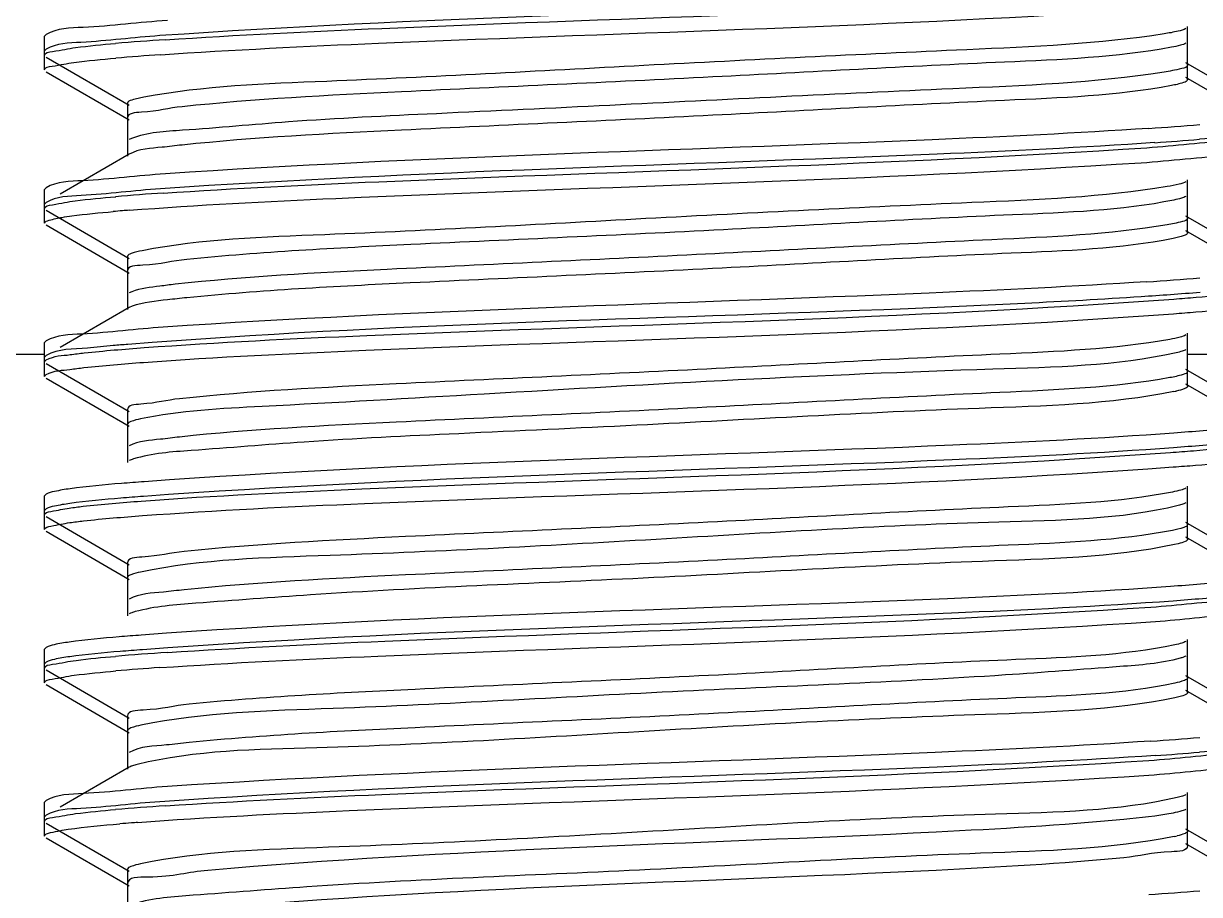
# Model space of a CAD drawing. Extents: x 27938 to 1507990, y 110129 to 923079.
# Drawn here: x 526349.6 to 526532.3, y 383591.1 to 383726.5 of the extents above; entities that cross this region are included whole.
import ezdxf

# ---------------------------------------------------------------- set-up
doc = ezdxf.new("R2010")
doc.units = 0
doc.header["$LTSCALE"] = 1000
doc.header["$MEASUREMENT"] = 0

msp = doc.modelspace()

# ---------------------------------------------------------------- linework, layer by layer
at = {"linetype": 'Continuous'}
for p, q in [((526530.47, 383720.05), (526530.47, 383726)), ((526353.09, 383724.77), (526352.86, 383724.51)), ((526352.86, 383721.53), (526352.86, 383724.51)), ((526352.86, 383721.53), (526352.86, 383724.51)), ((526353.09, 383722.49), (526352.86, 383722.23)), ((526352.86, 383719.26), (526352.86, 383722.23)), ((526352.86, 383719.26), (526352.86, 383722.23)), ((526530.47, 383717.77), (526530.47, 383723.72)), ((526353.09, 383721.27), (526366.01, 383713.79)), ((526543.14, 383712.87), (526530.21, 383720.35)), ((526353.09, 383718.99), (526366.01, 383711.51)), ((526543.14, 383710.59), (526530.21, 383718.07)), ((526365.75, 383714.09), (526365.75, 383708.14)), ((526365.75, 383711.81), (526365.75, 383705.86)), ((526366.34, 383708.59), (526366.01, 383708.44)), ((526366.01, 383706.16), (526355.26, 383699.94)), ((526530.47, 383696.23), (526530.47, 383702.19)), ((526353.09, 383700.96), (526352.86, 383700.7)), ((526352.86, 383697.72), (526352.86, 383700.7)), ((526352.86, 383697.72), (526352.86, 383700.7)), ((526353.09, 383698.68), (526352.86, 383698.42)), ((526352.86, 383695.44), (526352.86, 383698.42)), ((526352.86, 383695.44), (526352.86, 383698.42)), ((526530.47, 383693.95), (526530.47, 383699.91)), ((526353.09, 383697.46), (526366.01, 383689.98)), ((526543.14, 383689.05), (526530.21, 383696.53)), ((526353.09, 383695.18), (526366.01, 383687.7)), ((526543.14, 383686.77), (526530.21, 383694.26)), ((526365.75, 383690.28), (526365.75, 383684.33)), ((526365.75, 383688), (526365.75, 383682.05)), ((526366.4, 383684.8), (526366.01, 383684.63)), ((526366.01, 383682.35), (526355.26, 383676.12)), ((526366.44, 383682.54), (526366.01, 383682.35)), ((526530.47, 383672.42), (526530.47, 383678.37)), ((526353.09, 383677.15), (526352.86, 383676.89)), ((526352.86, 383673.91), (526352.86, 383676.89)), ((526352.86, 383673.91), (526352.86, 383676.89)), ((526352.86, 383675.04), (526204.03, 383675.04)), ((526353.09, 383674.87), (526352.86, 383674.61)), ((526352.86, 383671.63), (526352.86, 383674.61)), ((526352.86, 383671.63), (526352.86, 383674.61)), ((526530.47, 383670.14), (526530.47, 383676.09)), ((526692.19, 383675.04), (526530.47, 383675.04)), ((526353.09, 383673.65), (526366.01, 383666.17)), ((526543.14, 383665.24), (526530.21, 383672.72)), ((526353.09, 383671.37), (526366.01, 383663.89)), ((526543.14, 383662.96), (526530.21, 383670.44)), ((526365.75, 383666.47), (526365.75, 383660.51)), ((526365.75, 383664.19), (526365.75, 383658.24)), ((526530.47, 383648.61), (526530.47, 383654.56)), ((526353.09, 383653.33), (526352.86, 383653.07)), ((526352.86, 383650.1), (526352.86, 383653.07)), ((526352.86, 383650.1), (526352.86, 383653.07)), ((526353.09, 383651.05), (526352.86, 383650.79)), ((526352.86, 383647.82), (526352.86, 383650.79)), ((526352.86, 383647.82), (526352.86, 383650.79)), ((526530.47, 383646.33), (526530.47, 383652.28)), ((526353.09, 383649.84), (526366.01, 383642.35)), ((526353.09, 383647.56), (526366.01, 383640.07)), ((526543.14, 383641.43), (526530.21, 383648.91)), ((526529.02, 383645.62), (526528.41, 383645.48)), ((526543.14, 383639.15), (526530.21, 383646.63)), ((526365.75, 383642.65), (526365.75, 383636.7)), ((526365.75, 383640.38), (526365.75, 383634.42)), ((526530.47, 383624.8), (526530.47, 383630.75)), ((526353.09, 383629.52), (526352.86, 383629.26)), ((526352.86, 383626.28), (526352.86, 383629.26)), ((526352.86, 383626.28), (526352.86, 383629.26)), ((526353.09, 383627.24), (526352.86, 383626.98)), ((526530.47, 383622.52), (526530.47, 383628.47)), ((526352.86, 383624), (526352.86, 383626.98)), ((526352.86, 383624), (526352.86, 383626.98)), ((526353.09, 383626.02), (526366.01, 383618.54)), ((526353.09, 383623.74), (526366.01, 383616.26)), ((526543.14, 383617.61), (526530.21, 383625.1)), ((526529.31, 383621.88), (526528.46, 383621.68)), ((526543.14, 383615.34), (526530.21, 383622.82)), ((526365.75, 383618.84), (526365.75, 383612.89)), ((526365.75, 383616.56), (526365.75, 383610.61)), ((526366.01, 383610.91), (526355.26, 383604.69)), ((526530.47, 383600.98), (526530.47, 383606.94)), ((526353.09, 383605.71), (526352.86, 383605.45)), ((526352.86, 383602.47), (526352.86, 383605.45)), ((526352.86, 383602.47), (526352.86, 383605.45)), ((526353.09, 383603.43), (526352.86, 383603.17)), ((526530.47, 383598.7), (526530.47, 383604.66)), ((526352.86, 383600.19), (526352.86, 383603.17)), ((526352.86, 383600.19), (526352.86, 383603.17)), ((526353.09, 383602.21), (526366.01, 383594.73)), ((526353.09, 383599.93), (526366.01, 383592.45)), ((526543.14, 383593.8), (526530.21, 383601.28)), ((526543.14, 383591.52), (526530.21, 383599)), ((526365.75, 383595.03), (526365.75, 383589.08)), ((526365.75, 383592.75), (526365.75, 383586.8))]:
    msp.add_line(p, q, dxfattribs=at)
for centre, radius, start, end in [((526399.28, 383301.79), 423.07, 93.7475, 94.7999), ((526398.22, 383312.96), 409.57, 93.8303, 94.8051), ((526496.75, 384134.8), 425.53, 273.7314, 274.8001), ((526498.01, 384116.68), 409.64, 273.8317, 274.8033), ((526398.85, 383283.38), 417.65, 93.7819, 94.8008), ((526388.36, 383409.96), 288.36, 94.6548, 94.9427), ((526392.62, 383357.93), 340.57, 94.4875, 94.6577), ((526496.36, 384115.9), 430.46, 273.7005, 274.7995), ((526389.76, 383372.52), 305.03, 94.5049, 94.936), ((526524.41, 383688.63), 19.75, 281.4586, 282.5217), ((526399.7, 383201.18), 428.44, 93.7138, 94.7991), ((526398.1, 383219.18), 408.11, 93.8416, 94.804), ((526497.18, 384034.18), 420.14, 273.7655, 274.8009), ((526498.1, 384020.23), 408.44, 273.8398, 274.8035), ((526399.29, 383182.55), 423.24, 93.7464, 94.7999), ((526392.58, 383263.78), 339.47, 94.4273, 94.7392), ((526397.13, 383205.43), 397.99, 94.2964, 94.4317), ((526524.7, 383618.14), 18.39, 281.5273, 283.0317), ((526496.77, 384015.57), 425.36, 273.7325, 274.8002)]:
    msp.add_arc(centre, radius, start, end, dxfattribs=at)
for points, knots in [([(526525.45, 383731.78), (526514.17, 383731.01), (526462.6, 383728.52), (526410.97, 383727.34), (526370.76, 383724.59)], [0, 0, 0, 0, 0.21912, 1, 1, 1, 1]), ([(526371.63, 383723.95), (526382.82, 383724.7), (526433.76, 383727.15), (526484.76, 383728.37), (526524.45, 383731.01)], [0, 0, 0, 0, 0.220054, 1, 1, 1, 1]), ([(526370.85, 383721.62), (526382.13, 383722.39), (526433.64, 383724.87), (526485.22, 383726.06), (526525.38, 383728.8)], [0, 0, 0, 0, 0.219245, 1, 1, 1, 1]), ([(526371.94, 383726.95), (526367.57, 383726.66), (526361.46, 383725.82), (526354.78, 383725.75), (526353.09, 383724.77)], [0, 0, 0, 0, 0.69136, 1, 1, 1, 1]), ([(526530.21, 383725.7), (526529.84, 383725.48), (526528.68, 383725.19), (526527.53, 383724.98), (526526.8, 383724.86)], [0, 0, 0, 0, 0.365324, 1, 1, 1, 1]), ([(526370.76, 383724.59), (526366.67, 383724.31), (526360.93, 383723.52), (526354.68, 383723.41), (526353.09, 383722.49)], [0, 0, 0, 0, 0.690221, 1, 1, 1, 1]), ([(526526.8, 383724.86), (526516.67, 383723.28), (526489.63, 383722.17), (526446.27, 383720.01), (526403.7, 383717.64), (526377.63, 383716.78), (526368.28, 383715.03)], [0, 0, 0, 0, 0.193633, 0.509715, 0.820379, 1, 1, 1, 1]), ([(526352.86, 383721.53), (526352.86, 383721.99), (526355.27, 383722.26), (526356.47, 383722.59), (526357.68, 383722.74)], [0, 0, 0, 0, 0.270794, 1, 1, 1, 1]), ([(526527.94, 383722.78), (526519.41, 383721.18), (526495.52, 383720.29), (526455.7, 383718.01), (526413.06, 383716.13), (526385.55, 383714.73), (526374.22, 383713.55)], [0, 0, 0, 0, 0.169059, 0.463606, 0.77817, 1, 1, 1, 1]), ([(526530.21, 383723.42), (526529.95, 383723.27), (526529.19, 383723.03), (526528.42, 383722.87), (526527.94, 383722.78)], [0, 0, 0, 0, 0.382192, 1, 1, 1, 1]), ([(526352.86, 383719.26), (526352.86, 383719.69), (526355.13, 383719.97), (526356.28, 383720.28), (526357.42, 383720.43)], [0, 0, 0, 0, 0.271623, 1, 1, 1, 1]), ([(526526.8, 383718.91), (526515.95, 383717.22), (526487.13, 383716.14), (526449.46, 383714.15), (526415.07, 383712.52), (526392.86, 383711.49), (526377.19, 383710), (526368.85, 383709.56), (526366.34, 383708.59)], [0, 0, 0, 0, 0.204799, 0.536352, 0.704101, 0.847377, 0.949834, 1, 1, 1, 1]), ([(526530.47, 383720.05), (526530.47, 383719.68), (526528.71, 383719.29), (526527.72, 383719.05), (526526.8, 383718.91)], [0, 0, 0, 0, 0.279151, 1, 1, 1, 1]), ([(526527.94, 383716.83), (526519.41, 383715.23), (526495.52, 383714.34), (526455.7, 383712.05), (526413.06, 383710.18), (526385.55, 383708.77), (526374.22, 383707.59)], [0, 0, 0, 0, 0.169059, 0.463606, 0.77817, 1, 1, 1, 1]), ([(526530.47, 383717.77), (526530.47, 383717.5), (526529.31, 383717.11), (526528.58, 383716.95), (526527.94, 383716.83)], [0, 0, 0, 0, 0.288579, 1, 1, 1, 1]), ([(526368.28, 383715.03), (526367.64, 383714.91), (526366.92, 383714.75), (526365.75, 383714.36), (526365.75, 383714.09)], [0, 0, 0, 0, 0.711978, 1, 1, 1, 1]), ([(526374.22, 383713.55), (526372.1, 383713.33), (526370.1, 383712.7), (526365.75, 383712.59), (526365.75, 383711.81)], [0, 0, 0, 0, 0.733874, 1, 1, 1, 1]), ([(526524.45, 383710.17), (526513.22, 383709.43), (526462.28, 383706.99), (526411.29, 383705.77), (526371.63, 383703.12)], [0, 0, 0, 0, 0.220558, 1, 1, 1, 1]), ([(526524.15, 383707.18), (526528.55, 383707.47), (526534.7, 383708.32), (526541.43, 383708.39), (526543.14, 383709.37)], [0, 0, 0, 0, 0.69148, 1, 1, 1, 1]), ([(526374.22, 383707.59), (526373.18, 383707.49), (526370.47, 383707.09), (526367.52, 383707.04), (526366.01, 383706.16)], [0, 0, 0, 0, 0.374179, 1, 1, 1, 1]), ([(526525.38, 383707.96), (526514.11, 383707.19), (526462.6, 383704.71), (526411.02, 383703.52), (526370.85, 383700.79)], [0, 0, 0, 0, 0.219186, 1, 1, 1, 1]), ([(526371.3, 383700.12), (526382.45, 383700.87), (526433.4, 383703.32), (526484.4, 383704.55), (526524.15, 383707.18)], [0, 0, 0, 0, 0.219018, 1, 1, 1, 1]), ([(526523.25, 383704.84), (526527.86, 383705.14), (526534.31, 383706.03), (526541.35, 383706.07), (526543.14, 383707.09)], [0, 0, 0, 0, 0.692236, 1, 1, 1, 1]), ([(526365.97, 383697.45), (526376.67, 383698.29), (526429.1, 383700.9), (526481.59, 383702.14), (526523.25, 383704.84)], [0, 0, 0, 0, 0.204514, 1, 1, 1, 1]), ([(526371.63, 383703.12), (526367.33, 383702.83), (526361.32, 383702), (526354.76, 383701.92), (526353.09, 383700.96)], [0, 0, 0, 0, 0.691063, 1, 1, 1, 1]), ([(526370.85, 383700.79), (526366.74, 383700.51), (526360.98, 383699.71), (526354.69, 383699.6), (526353.09, 383698.68)], [0, 0, 0, 0, 0.690332, 1, 1, 1, 1]), ([(526527.27, 383701.13), (526517.26, 383699.46), (526490.13, 383698.43), (526446.51, 383696.21), (526403.61, 383693.77), (526377.33, 383693.01), (526368.02, 383691.17)], [0, 0, 0, 0, 0.190819, 0.5086, 0.821571, 1, 1, 1, 1]), ([(526530.21, 383701.89), (526529.89, 383701.7), (526528.89, 383701.43), (526527.9, 383701.23), (526527.27, 383701.13)], [0, 0, 0, 0, 0.371353, 1, 1, 1, 1]), ([(526352.86, 383697.72), (526352.86, 383698.17), (526355.23, 383698.44), (526356.41, 383698.77), (526357.6, 383698.92)], [0, 0, 0, 0, 0.27103, 1, 1, 1, 1]), ([(526528.34, 383699.04), (526520.11, 383697.37), (526496.6, 383696.6), (526457.15, 383694.23), (526414.35, 383692.39), (526386.53, 383690.97), (526374.97, 383689.81)], [0, 0, 0, 0, 0.163938, 0.456535, 0.773032, 1, 1, 1, 1]), ([(526530.21, 383699.61), (526529.99, 383699.48), (526529.36, 383699.27), (526528.73, 383699.12), (526528.34, 383699.04)], [0, 0, 0, 0, 0.390278, 1, 1, 1, 1]), ([(526355.56, 383696.35), (526356.07, 383696.43), (526358.71, 383696.82), (526361.37, 383697.07), (526363.52, 383697.25)], [0, 0, 0, 0, 0.190856, 1, 1, 1, 1]), ([(526352.86, 383695.44), (526352.86, 383695.71), (526354.14, 383696.06), (526354.88, 383696.23), (526355.56, 383696.35)], [0, 0, 0, 0, 0.282056, 1, 1, 1, 1]), ([(526527.27, 383695.17), (526518.28, 383693.68), (526493.79, 383692.64), (526453.43, 383690.45), (526411.1, 383688.53), (526384.06, 383687.16), (526373.12, 383685.94)], [0, 0, 0, 0, 0.176994, 0.474556, 0.786113, 1, 1, 1, 1]), ([(526530.47, 383696.23), (526530.47, 383695.91), (526528.96, 383695.52), (526528.08, 383695.31), (526527.27, 383695.17)], [0, 0, 0, 0, 0.282326, 1, 1, 1, 1]), ([(526528.24, 383693.07), (526519.96, 383691.42), (526496.43, 383690.62), (526456.98, 383688.28), (526414.25, 383686.43), (526386.5, 383685.01), (526374.97, 383683.86)], [0, 0, 0, 0, 0.164905, 0.457517, 0.773479, 1, 1, 1, 1]), ([(526530.47, 383693.95), (526530.47, 383693.72), (526529.46, 383693.33), (526528.81, 383693.18), (526528.24, 383693.07)], [0, 0, 0, 0, 0.292289, 1, 1, 1, 1]), ([(526368.02, 383691.17), (526367.44, 383691.06), (526366.78, 383690.91), (526365.75, 383690.52), (526365.75, 383690.28)], [0, 0, 0, 0, 0.708966, 1, 1, 1, 1]), ([(526374.97, 383689.81), (526372.67, 383689.58), (526370.5, 383688.88), (526365.75, 383688.84), (526365.75, 383688)], [0, 0, 0, 0, 0.733597, 1, 1, 1, 1]), ([(526373.12, 383685.94), (526372.33, 383685.86), (526370.09, 383685.56), (526367.79, 383685.31), (526366.4, 383684.8)], [0, 0, 0, 0, 0.346189, 1, 1, 1, 1]), ([(526524.15, 383686.34), (526512.87, 383685.6), (526461.92, 383683.16), (526410.92, 383681.95), (526371.3, 383679.28)], [0, 0, 0, 0, 0.221566, 1, 1, 1, 1]), ([(526523.25, 383684), (526511.19, 383683.22), (526458.71, 383680.72), (526406.13, 383679.79), (526365.81, 383676.61)], [0, 0, 0, 0, 0.230084, 1, 1, 1, 1]), ([(526374.97, 383683.86), (526373.96, 383683.76), (526371.12, 383683.42), (526368.2, 383683.16), (526366.44, 383682.54)], [0, 0, 0, 0, 0.349753, 1, 1, 1, 1]), ([(526528.32, 383683.66), (526529.47, 383683.74), (526533.21, 383684.04), (526536.95, 383684.37), (526539.53, 383684.74)], [0, 0, 0, 0, 0.307531, 1, 1, 1, 1]), ([(526368.33, 383676.1), (526379.85, 383676.94), (526433.18, 383679.53), (526486.59, 383680.58), (526528.32, 383683.66)], [0, 0, 0, 0, 0.216266, 1, 1, 1, 1]), ([(526528.28, 383681.37), (526529.44, 383681.46), (526533.19, 383681.75), (526536.94, 383682.09), (526539.52, 383682.46)], [0, 0, 0, 0, 0.307522, 1, 1, 1, 1]), ([(526368.21, 383673.81), (526379.71, 383674.65), (526433.07, 383677.25), (526486.51, 383678.3), (526528.28, 383681.37)], [0, 0, 0, 0, 0.215878, 1, 1, 1, 1]), ([(526371.3, 383679.28), (526367.09, 383679), (526361.18, 383678.18), (526354.73, 383678.09), (526353.09, 383677.15)], [0, 0, 0, 0, 0.690751, 1, 1, 1, 1]), ([(526363.52, 383676.42), (526362.18, 383676.3), (526358.74, 383675.83), (526354.97, 383675.95), (526353.09, 383674.87)], [0, 0, 0, 0, 0.38257, 1, 1, 1, 1]), ([(526527.71, 383677.39), (526519.02, 383675.83), (526494.91, 383674.89), (526454.88, 383672.64), (526412.36, 383670.74), (526385.01, 383669.35), (526373.82, 383668.16)], [0, 0, 0, 0, 0.171902, 0.467529, 0.781017, 1, 1, 1, 1]), ([(526530.21, 383678.07), (526529.93, 383677.91), (526529.09, 383677.66), (526528.24, 383677.48), (526527.71, 383677.39)], [0, 0, 0, 0, 0.37809, 1, 1, 1, 1]), ([(526352.86, 383673.91), (526352.86, 383674.03), (526354.28, 383674.92), (526355.57, 383674.83), (526356.83, 383675.01)], [0, 0, 0, 0, 0.088842, 1, 1, 1, 1]), ([(526356.83, 383675.01), (526357.56, 383675.11), (526361.38, 383675.57), (526365.23, 383675.87), (526368.33, 383676.1)], [0, 0, 0, 0, 0.19158, 1, 1, 1, 1]), ([(526528.69, 383675.31), (526519.38, 383673.23), (526483.2, 383672.47), (526435.99, 383669.75), (526391.89, 383667.17), (526373.95, 383666.33), (526367.74, 383665.02)], [0, 0, 0, 0, 0.17752, 0.667782, 0.88196, 1, 1, 1, 1]), ([(526530.21, 383675.79), (526530.03, 383675.69), (526529.52, 383675.5), (526529.01, 383675.38), (526528.69, 383675.31)], [0, 0, 0, 0, 0.399432, 1, 1, 1, 1]), ([(526352.86, 383671.63), (526352.86, 383671.75), (526354.26, 383672.64), (526355.55, 383672.55), (526356.79, 383672.72)], [0, 0, 0, 0, 0.089015, 1, 1, 1, 1]), ([(526356.79, 383672.72), (526357.52, 383672.82), (526361.31, 383673.29), (526365.12, 383673.59), (526368.21, 383673.81)], [0, 0, 0, 0, 0.191545, 1, 1, 1, 1]), ([(526527.71, 383671.44), (526519.02, 383669.88), (526494.91, 383668.93), (526454.88, 383666.69), (526412.36, 383664.79), (526385.01, 383663.4), (526373.82, 383662.21)], [0, 0, 0, 0, 0.171902, 0.467529, 0.781017, 1, 1, 1, 1]), ([(526530.47, 383672.42), (526530.47, 383672.14), (526529.19, 383671.74), (526528.41, 383671.56), (526527.71, 383671.44)], [0, 0, 0, 0, 0.286129, 1, 1, 1, 1]), ([(526528.34, 383669.28), (526518.41, 383667.26), (526490.35, 383666.62), (526453.39, 383664.37), (526418.42, 383662.8), (526395.3, 383661.69), (526378.53, 383660.28), (526369.56, 383659.69), (526366.67, 383658.8)], [0, 0, 0, 0, 0.187537, 0.516126, 0.6871, 0.835564, 0.944057, 1, 1, 1, 1]), ([(526530.47, 383670.14), (526530.47, 383669.94), (526529.7, 383669.58), (526529.15, 383669.45), (526528.69, 383669.35)], [0, 0, 0, 0, 0.300005, 1, 1, 1, 1]), ([(526373.82, 383668.16), (526371.8, 383667.94), (526369.88, 383667.35), (526365.75, 383667.2), (526365.75, 383666.47)], [0, 0, 0, 0, 0.733399, 1, 1, 1, 1]), ([(526367.74, 383665.02), (526367.24, 383664.92), (526366.64, 383664.78), (526365.75, 383664.4), (526365.75, 383664.19)], [0, 0, 0, 0, 0.704879, 1, 1, 1, 1]), ([(526539.53, 383663.9), (526538.82, 383663.8), (526535.09, 383663.34), (526531.35, 383663.04), (526528.32, 383662.82)], [0, 0, 0, 0, 0.191299, 1, 1, 1, 1]), ([(526373.82, 383662.21), (526372.83, 383662.1), (526370.25, 383661.72), (526367.45, 383661.65), (526366.01, 383660.82)], [0, 0, 0, 0, 0.373077, 1, 1, 1, 1]), ([(526528.32, 383662.82), (526516.89, 383661.98), (526463.56, 383659.37), (526410.15, 383658.31), (526368.33, 383655.26)], [0, 0, 0, 0, 0.214619, 1, 1, 1, 1]), ([(526528.28, 383660.54), (526516.84, 383659.7), (526463.47, 383657.09), (526410.03, 383656.03), (526368.21, 383652.98)], [0, 0, 0, 0, 0.214875, 1, 1, 1, 1]), ([(526527.8, 383659.81), (526528.99, 383659.89), (526532.85, 383660.19), (526536.72, 383660.53), (526539.38, 383660.9)], [0, 0, 0, 0, 0.307277, 1, 1, 1, 1]), ([(526539.52, 383661.62), (526538.8, 383661.52), (526535.07, 383661.06), (526531.32, 383660.76), (526528.28, 383660.54)], [0, 0, 0, 0, 0.191309, 1, 1, 1, 1]), ([(526366.67, 383658.8), (526366.54, 383658.76), (526366.32, 383658.69), (526366.1, 383658.59), (526366.01, 383658.54)], [0, 0, 0, 0, 0.565784, 1, 1, 1, 1]), ([(526367.88, 383652.25), (526379.29, 383653.1), (526432.6, 383655.7), (526485.98, 383656.77), (526527.8, 383659.81)], [0, 0, 0, 0, 0.214433, 1, 1, 1, 1]), ([(526528.23, 383657.56), (526529.39, 383657.64), (526533.15, 383657.94), (526536.92, 383658.28), (526539.51, 383658.64)], [0, 0, 0, 0, 0.307507, 1, 1, 1, 1]), ([(526368.08, 383649.99), (526379.56, 383650.83), (526432.95, 383653.43), (526486.42, 383654.48), (526528.23, 383657.56)], [0, 0, 0, 0, 0.215487, 1, 1, 1, 1]), ([(526368.33, 383655.26), (526367.15, 383655.18), (526363.31, 383654.88), (526359.47, 383654.54), (526356.83, 383654.17)], [0, 0, 0, 0, 0.307204, 1, 1, 1, 1]), ([(526356.83, 383654.17), (526356.01, 383654.06), (526354.76, 383653.84), (526353.48, 383653.56), (526353.09, 383653.33)], [0, 0, 0, 0, 0.644191, 1, 1, 1, 1]), ([(526368.21, 383652.98), (526367.04, 383652.89), (526363.23, 383652.59), (526359.42, 383652.25), (526356.79, 383651.89)], [0, 0, 0, 0, 0.307253, 1, 1, 1, 1]), ([(526528.12, 383653.65), (526519.72, 383652.02), (526496, 383651.18), (526456.34, 383648.87), (526413.63, 383647), (526385.98, 383645.59), (526374.55, 383644.42)], [0, 0, 0, 0, 0.166793, 0.460477, 0.775901, 1, 1, 1, 1]), ([(526530.21, 383654.26), (526529.97, 383654.12), (526529.27, 383653.9), (526528.56, 383653.74), (526528.12, 383653.65)], [0, 0, 0, 0, 0.385626, 1, 1, 1, 1]), ([(526352.86, 383650.1), (526352.86, 383650.46), (526354.74, 383650.78), (526355.73, 383651.04), (526356.69, 383651.17)], [0, 0, 0, 0, 0.274668, 1, 1, 1, 1]), ([(526356.79, 383651.89), (526355.98, 383651.77), (526354.75, 383651.56), (526353.48, 383651.28), (526353.09, 383651.05)], [0, 0, 0, 0, 0.643834, 1, 1, 1, 1]), ([(526356.69, 383651.17), (526357.4, 383651.27), (526361.12, 383651.73), (526364.85, 383652.03), (526367.88, 383652.25)], [0, 0, 0, 0, 0.191269, 1, 1, 1, 1]), ([(526529.02, 383651.57), (526519.96, 383649.34), (526493.1, 383649.07), (526449.31, 383646.31), (526404.89, 383643.87), (526377.41, 383643.23), (526367.77, 383641.22)], [0, 0, 0, 0, 0.173176, 0.493211, 0.817077, 1, 1, 1, 1]), ([(526530.21, 383651.98), (526530.06, 383651.89), (526529.67, 383651.74), (526529.26, 383651.63), (526529.02, 383651.57)], [0, 0, 0, 0, 0.409846, 1, 1, 1, 1]), ([(526356.75, 383648.9), (526357.47, 383649.01), (526361.24, 383649.47), (526365.02, 383649.76), (526368.08, 383649.99)], [0, 0, 0, 0, 0.191422, 1, 1, 1, 1]), ([(526352.86, 383647.82), (526352.86, 383648.19), (526354.77, 383648.51), (526355.77, 383648.77), (526356.75, 383648.9)], [0, 0, 0, 0, 0.274365, 1, 1, 1, 1]), ([(526528.12, 383647.7), (526519.72, 383646.07), (526496, 383645.23), (526456.34, 383642.91), (526413.63, 383641.05), (526385.98, 383639.64), (526374.55, 383638.47)], [0, 0, 0, 0, 0.166793, 0.460477, 0.775901, 1, 1, 1, 1]), ([(526530.47, 383648.61), (526530.47, 383648.36), (526529.4, 383647.97), (526528.72, 383647.82), (526528.12, 383647.7)], [0, 0, 0, 0, 0.290766, 1, 1, 1, 1]), ([(526528.41, 383645.48), (526518.64, 383643.46), (526490.88, 383642.86), (526446.26, 383640.05), (526405.4, 383638.61), (526379.17, 383636.57), (526370, 383635.9), (526366.94, 383635.07)], [0, 0, 0, 0, 0.184985, 0.511081, 0.830893, 0.941203, 1, 1, 1, 1]), ([(526530.47, 383646.33), (526530.47, 383646.16), (526529.86, 383645.82), (526529.39, 383645.71), (526529.02, 383645.62)], [0, 0, 0, 0, 0.307791, 1, 1, 1, 1]), ([(526374.55, 383644.42), (526372.35, 383644.2), (526370.28, 383643.54), (526365.75, 383643.45), (526365.75, 383642.65)], [0, 0, 0, 0, 0.734217, 1, 1, 1, 1]), ([(526367.77, 383641.22), (526367.26, 383641.11), (526366.65, 383640.97), (526365.75, 383640.59), (526365.75, 383640.38)], [0, 0, 0, 0, 0.705094, 1, 1, 1, 1]), ([(526539.38, 383640.07), (526538.65, 383639.96), (526534.79, 383639.5), (526530.92, 383639.2), (526527.8, 383638.97)], [0, 0, 0, 0, 0.191493, 1, 1, 1, 1]), ([(526374.55, 383638.47), (526373.47, 383638.36), (526370.65, 383637.95), (526367.57, 383637.91), (526366.01, 383637)], [0, 0, 0, 0, 0.375015, 1, 1, 1, 1]), ([(526527.8, 383638.97), (526516.27, 383638.13), (526462.96, 383635.54), (526409.57, 383634.49), (526367.88, 383631.42)], [0, 0, 0, 0, 0.21655, 1, 1, 1, 1]), ([(526528.23, 383636.72), (526516.77, 383635.88), (526463.38, 383633.27), (526409.91, 383632.22), (526368.08, 383629.15)], [0, 0, 0, 0, 0.215154, 1, 1, 1, 1]), ([(526524.77, 383635.78), (526529.02, 383636.07), (526534.98, 383636.89), (526541.48, 383636.98), (526543.14, 383637.93)], [0, 0, 0, 0, 0.690888, 1, 1, 1, 1]), ([(526539.51, 383637.81), (526538.79, 383637.7), (526535.04, 383637.24), (526531.28, 383636.95), (526528.23, 383636.72)], [0, 0, 0, 0, 0.191315, 1, 1, 1, 1]), ([(526366.94, 383635.07), (526366.75, 383635.02), (526366.44, 383634.92), (526366.13, 383634.79), (526366.01, 383634.72)], [0, 0, 0, 0, 0.579307, 1, 1, 1, 1]), ([(526371.95, 383628.72), (526383.2, 383629.47), (526434.14, 383631.91), (526485.14, 383633.13), (526524.77, 383635.78)], [0, 0, 0, 0, 0.221116, 1, 1, 1, 1]), ([(526525.45, 383633.55), (526529.55, 383633.83), (526535.29, 383634.62), (526541.54, 383634.73), (526543.14, 383635.65)], [0, 0, 0, 0, 0.690218, 1, 1, 1, 1]), ([(526370.75, 383626.37), (526382.04, 383627.13), (526433.6, 383629.62), (526485.23, 383630.81), (526525.45, 383633.55)], [0, 0, 0, 0, 0.219072, 1, 1, 1, 1]), ([(526367.88, 383631.42), (526366.73, 383631.33), (526362.99, 383631.04), (526359.26, 383630.7), (526356.69, 383630.34)], [0, 0, 0, 0, 0.307563, 1, 1, 1, 1]), ([(526356.69, 383630.34), (526355.9, 383630.23), (526354.7, 383630.02), (526353.47, 383629.74), (526353.09, 383629.52)], [0, 0, 0, 0, 0.642717, 1, 1, 1, 1]), ([(526368.08, 383629.15), (526366.91, 383629.07), (526363.13, 383628.77), (526359.35, 383628.43), (526356.75, 383628.07)], [0, 0, 0, 0, 0.30739, 1, 1, 1, 1]), ([(526528.5, 383629.92), (526520.41, 383628.21), (526497.07, 383627.49), (526457.8, 383625.09), (526414.92, 383623.27), (526386.98, 383621.83), (526375.31, 383620.69)], [0, 0, 0, 0, 0.161662, 0.453393, 0.770761, 1, 1, 1, 1]), ([(526530.21, 383630.45), (526530.01, 383630.33), (526529.44, 383630.13), (526528.85, 383629.99), (526528.5, 383629.92)], [0, 0, 0, 0, 0.394192, 1, 1, 1, 1]), ([(526352.86, 383626.28), (526352.86, 383626.74), (526355.3, 383627.01), (526356.52, 383627.35), (526357.74, 383627.5)], [0, 0, 0, 0, 0.270591, 1, 1, 1, 1]), ([(526356.75, 383628.07), (526355.95, 383627.96), (526354.73, 383627.74), (526353.48, 383627.46), (526353.09, 383627.24)], [0, 0, 0, 0, 0.643387, 1, 1, 1, 1]), ([(526529.31, 383627.83), (526526.27, 383626.99), (526517.11, 383626.33), (526490.91, 383624.28), (526450.04, 383622.84), (526405.39, 383620.04), (526377.61, 383619.43), (526367.82, 383617.41)], [0, 0, 0, 0, 0.058552, 0.168707, 0.488491, 0.814803, 1, 1, 1, 1]), ([(526530.21, 383628.17), (526530.1, 383628.1), (526529.8, 383627.98), (526529.49, 383627.88), (526529.31, 383627.83)], [0, 0, 0, 0, 0.421757, 1, 1, 1, 1]), ([(526352.86, 383624), (526352.86, 383624.44), (526355.13, 383624.72), (526356.28, 383625.03), (526357.43, 383625.18)], [0, 0, 0, 0, 0.271621, 1, 1, 1, 1]), ([(526528.5, 383623.96), (526520.41, 383622.25), (526497.07, 383621.54), (526457.8, 383619.14), (526414.92, 383617.31), (526386.98, 383615.88), (526375.31, 383614.73)], [0, 0, 0, 0, 0.161662, 0.453393, 0.770761, 1, 1, 1, 1]), ([(526530.47, 383624.8), (526530.47, 383624.58), (526529.6, 383624.21), (526529, 383624.07), (526528.5, 383623.96)], [0, 0, 0, 0, 0.296339, 1, 1, 1, 1]), ([(526528.46, 383621.68), (526518.83, 383619.66), (526491.37, 383619.02), (526446.99, 383616.58), (526403.18, 383613.83), (526376.31, 383613.54), (526367.23, 383611.33)], [0, 0, 0, 0, 0.182739, 0.506392, 0.826439, 1, 1, 1, 1]), ([(526530.47, 383622.52), (526530.47, 383622.37), (526530, 383622.06), (526529.61, 383621.96), (526529.31, 383621.88)], [0, 0, 0, 0, 0.317499, 1, 1, 1, 1]), ([(526375.31, 383620.69), (526372.92, 383620.45), (526370.69, 383619.72), (526365.75, 383619.71), (526365.75, 383618.84)], [0, 0, 0, 0, 0.73489, 1, 1, 1, 1]), ([(526367.82, 383617.41), (526367.3, 383617.31), (526366.68, 383617.17), (526365.75, 383616.79), (526365.75, 383616.56)], [0, 0, 0, 0, 0.705716, 1, 1, 1, 1]), ([(526375.31, 383614.73), (526374.13, 383614.62), (526371.06, 383614.18), (526367.71, 383614.17), (526366.01, 383613.19)], [0, 0, 0, 0, 0.376776, 1, 1, 1, 1]), ([(526524.77, 383614.95), (526513.6, 383614.2), (526462.66, 383611.75), (526411.66, 383610.52), (526371.95, 383607.89)], [0, 0, 0, 0, 0.219496, 1, 1, 1, 1]), ([(526525.45, 383612.71), (526514.17, 383611.94), (526462.6, 383609.46), (526410.97, 383608.27), (526370.75, 383605.53)], [0, 0, 0, 0, 0.219115, 1, 1, 1, 1]), ([(526524.46, 383611.95), (526528.78, 383612.24), (526534.84, 383613.07), (526541.46, 383613.15), (526543.14, 383614.12)], [0, 0, 0, 0, 0.691188, 1, 1, 1, 1]), ([(526367.23, 383611.33), (526366.98, 383611.27), (526366.57, 383611.16), (526366.17, 383611), (526366.01, 383610.91)], [0, 0, 0, 0, 0.591078, 1, 1, 1, 1]), ([(526371.64, 383604.89), (526382.84, 383605.64), (526433.77, 383608.08), (526484.77, 383609.31), (526524.46, 383611.95)], [0, 0, 0, 0, 0.220088, 1, 1, 1, 1]), ([(526524.46, 383609.67), (526528.79, 383609.96), (526534.84, 383610.8), (526541.46, 383610.87), (526543.14, 383611.84)], [0, 0, 0, 0, 0.691187, 1, 1, 1, 1]), ([(526367.31, 383602.31), (526378.26, 383603.13), (526430.64, 383605.7), (526483.09, 383606.92), (526524.46, 383609.67)], [0, 0, 0, 0, 0.209378, 1, 1, 1, 1]), ([(526371.95, 383607.89), (526367.58, 383607.6), (526361.46, 383606.75), (526354.79, 383606.68), (526353.09, 383605.71)], [0, 0, 0, 0, 0.691369, 1, 1, 1, 1]), ([(526370.75, 383605.53), (526366.67, 383605.25), (526360.93, 383604.46), (526354.68, 383604.35), (526353.09, 383603.43)], [0, 0, 0, 0, 0.690219, 1, 1, 1, 1]), ([(526528.84, 383606.18), (526519.64, 383604.04), (526492.72, 383603.63), (526448.87, 383600.97), (526404.64, 383598.51), (526377.33, 383597.87), (526367.75, 383595.87)], [0, 0, 0, 0, 0.175623, 0.495702, 0.818204, 1, 1, 1, 1]), ([(526530.21, 383606.63), (526530.04, 383606.54), (526529.59, 383606.37), (526529.12, 383606.24), (526528.84, 383606.18)], [0, 0, 0, 0, 0.403878, 1, 1, 1, 1]), ([(526352.86, 383602.47), (526352.86, 383602.92), (526355.27, 383603.2), (526356.47, 383603.53), (526357.68, 383603.68)], [0, 0, 0, 0, 0.270787, 1, 1, 1, 1]), ([(526529.57, 383604.1), (526529.13, 383603.96), (526526.15, 383603.31), (526523.11, 383603.02), (526520.55, 383602.78)], [0, 0, 0, 0, 0.153853, 1, 1, 1, 1]), ([(526530.21, 383604.36), (526530.13, 383604.3), (526529.92, 383604.21), (526529.7, 383604.13), (526529.57, 383604.1)], [0, 0, 0, 0, 0.435445, 1, 1, 1, 1]), ([(526520.55, 383602.78), (526510.85, 383601.84), (526463.4, 383599.13), (526415.86, 383598.13), (526378.24, 383594.86)], [0, 0, 0, 0, 0.20523, 1, 1, 1, 1]), ([(526352.86, 383600.19), (526352.86, 383600.55), (526354.66, 383600.87), (526355.62, 383601.12), (526356.54, 383601.25)], [0, 0, 0, 0, 0.275063, 1, 1, 1, 1]), ([(526528.37, 383600.12), (526518.51, 383598.11), (526490.59, 383597.49), (526445.8, 383594.68), (526404.88, 383593.26), (526378.81, 383591.17), (526369.75, 383590.54), (526366.78, 383589.68)], [0, 0, 0, 0, 0.186373, 0.513855, 0.833476, 0.942785, 1, 1, 1, 1]), ([(526530.47, 383600.98), (526530.47, 383600.8), (526529.77, 383600.44), (526529.26, 383600.32), (526528.84, 383600.23)], [0, 0, 0, 0, 0.303248, 1, 1, 1, 1]), ([(526530.47, 383598.7), (526530.47, 383597.81), (526525.34, 383597.83), (526523.03, 383597.06), (526520.55, 383596.82)], [0, 0, 0, 0, 0.264839, 1, 1, 1, 1]), ([(526520.55, 383596.82), (526510.85, 383595.89), (526463.4, 383593.18), (526415.86, 383592.18), (526378.24, 383588.91)], [0, 0, 0, 0, 0.20523, 1, 1, 1, 1]), ([(526367.75, 383595.87), (526367.24, 383595.76), (526366.64, 383595.62), (526365.75, 383595.25), (526365.75, 383595.03)], [0, 0, 0, 0, 0.704918, 1, 1, 1, 1]), ([(526378.24, 383594.86), (526375.13, 383594.59), (526372.27, 383593.58), (526365.75, 383593.87), (526365.75, 383592.75)], [0, 0, 0, 0, 0.735758, 1, 1, 1, 1])]:
    msp.add_open_spline(points, degree=3, knots=knots, dxfattribs=at)
for points in [[(526357.68, 383722.74), (526359.74, 383723.01), (526361.81, 383723.2), (526363.88, 383723.38)], [(526357.42, 383720.43), (526359.58, 383720.71), (526361.74, 383720.91), (526363.91, 383721.1)], [(526538.77, 383709.14), (526536.62, 383708.87), (526534.46, 383708.67), (526532.31, 383708.48)], [(526357.6, 383698.92), (526359.7, 383699.19), (526361.8, 383699.39), (526363.9, 383699.56)], [(526532.4, 383684.68), (526529.35, 383684.42), (526526.3, 383684.2), (526523.25, 383684)], [(526357.74, 383627.5), (526359.77, 383627.76), (526361.82, 383627.95), (526363.86, 383628.12)], [(526357.43, 383625.18), (526359.58, 383625.46), (526361.75, 383625.66), (526363.92, 383625.85)], [(526538.78, 383613.89), (526536.63, 383613.61), (526534.47, 383613.41), (526532.3, 383613.23)], [(526357.68, 383603.68), (526359.74, 383603.94), (526361.81, 383604.13), (526363.88, 383604.31)], [(526356.54, 383601.25), (526359.19, 383601.63), (526361.86, 383601.87), (526364.53, 383602.09)]]:
    msp.add_open_spline(points, degree=3, dxfattribs=at)

doc.saveas('drawing.dxf')
